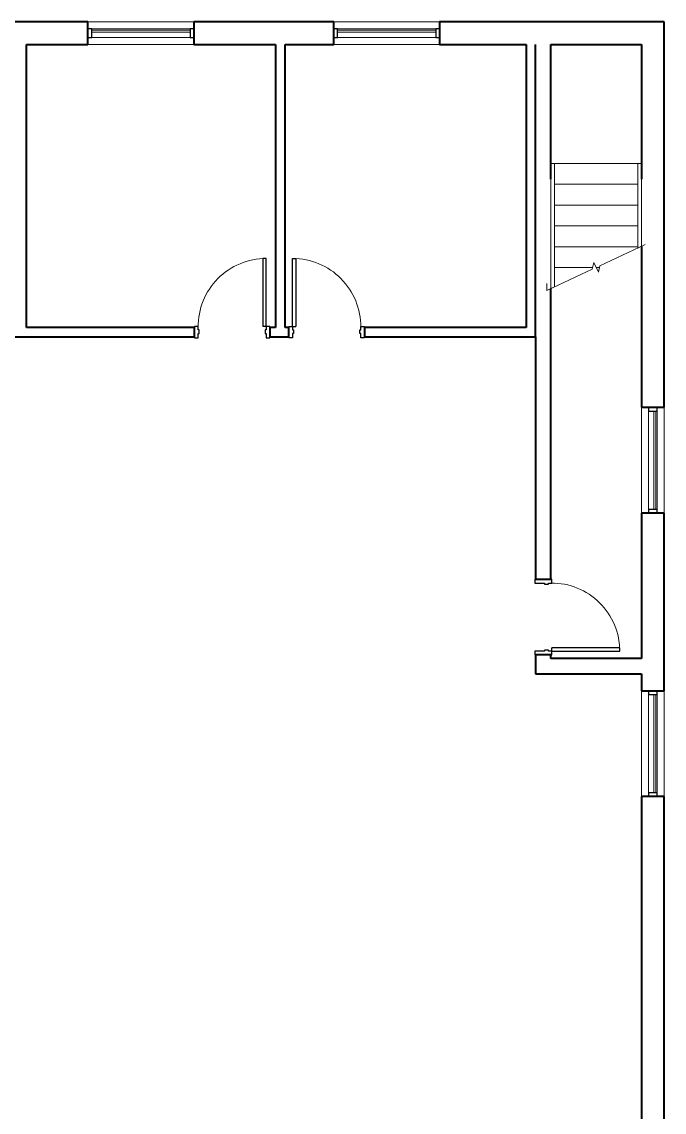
# Model space of a CAD drawing. Header units: inches. Extents: x 279 to 1072, y 42 to 1086.
# Drawn here: x 732 to 1072, y 509 to 1086 of the extents above; entities that cross this region are included whole.
import ezdxf

# ---------------------------------------------------------------- set-up
doc = ezdxf.new("R2010")
doc.units = ezdxf.units.IN
doc.header["$MEASUREMENT"] = 0
for name, color, linetype, lineweight in [('A-DOOR', 31, 'Continuous', 15), ('A-DOOR-FRAM', 31, 'Continuous', 25), ('A-FLOR-HRAL', 11, 'Continuous', 9), ('A-GLAZ-CURT', 52, 'Continuous', 9), ('A-GLAZ-CWMG', 51, 'Continuous', 9), ('A-WALL', 113, 'Continuous', 15), ('I-WALL', 2, 'Continuous', 15), ('S-STRS', 31, 'Continuous', 9), ('S-STRS-MBND', 31, 'Continuous', 9)]:
    doc.layers.add(name, color=color, linetype=linetype, lineweight=lineweight)

# ---------------------------------------------------------------- blocks, each defined once
blk = doc.blocks.new('Door-Single_CE_ - HM Door-2_ HM Frame-5145501-BASEMENT Map Export')
at = {"layer": 'A-DOOR'}
for p, q in [((18, 40.5), (16.25, 40.5)), ((16.25, 40.5), (16.25, 4.5)), ((18, 4.5), (18, 40.5)), ((16.25, 4.5), (18, 4.5))]:
    blk.add_line(p, q, dxfattribs=at)
at = {"layer": 'A-DOOR', "lineweight": 25}
for p, q in [((18, 40.5), (16.25, 40.5)), ((16.25, 40.5), (16.25, 4.5)), ((18, 4.5), (18, 40.5)), ((18, 4.5), (16.25, 4.5))]:
    blk.add_line(p, q, dxfattribs=at)
at = {"layer": 'A-DOOR', "lineweight": 9}
blk.add_arc((18, 4.5), 36, 90, 180.5, dxfattribs=at)
blk.add_arc((18, 4.5), 36, 90, 180.5, dxfattribs=at)
blk.add_arc((18, 4.5), 36, 90, 180.5, dxfattribs=at)
blk.add_arc((18, 4.5), 36, 90, 180.5, dxfattribs=at)
at = {"layer": 'A-DOOR-FRAM'}
for p, q in [((-18, 4.5), (-20, 4.5)), ((-20, 4.5), (-20, -4.5)), ((-18, 2.75), (-18, 4.5)), ((-17.5, 2.75), (-18, 2.75)), ((-18, -4.5), (-18, 0.75)), ((-18, 0.75), (-17.5, 0.75)), ((-17.5, 0.75), (-17.5, 2.75)), ((18, 2.75), (17.5, 2.75)), ((17.5, 2.75), (17.5, 0.75)), ((17.5, 0.75), (18, 0.75)), ((20, 4.5), (18, 4.5)), ((18, 4.5), (18, 2.75)), ((18, 0.75), (18, -4.5)), ((20, -4.5), (20, 4.5)), ((-20, -4.5), (-18, -4.5)), ((18, -4.5), (20, -4.5))]:
    blk.add_line(p, q, dxfattribs=at)
blk = doc.blocks.new('Railing - Railing-5152363-BASEMENT Map Export')
at = {"layer": 'A-FLOR-HRAL'}
for p, q in [((1011.73, 1011.22), (1013.73, 1011.22)), ((1013.73, 1011.22), (1013.73, 945.96)), ((1011.73, 1002.97), (1011.73, 945.03)), ((1011.73, 945.03), (1013.73, 945.96))]:
    blk.add_line(p, q, dxfattribs=at)
blk = doc.blocks.new('Railing - Railing-5152367-BASEMENT Map Export')
at = {"layer": 'A-FLOR-HRAL'}
for p, q in [((1057.73, 1011.22), (1059.73, 1011.22)), ((1057.73, 1011.22), (1057.73, 966.48)), ((1059.73, 1002.97), (1059.73, 967.41)), ((1057.73, 966.48), (1059.73, 967.41))]:
    blk.add_line(p, q, dxfattribs=at)
blk = doc.blocks.new('Door-Single_CE_ - HM Door-2_ HM Frame-5133635-BASEMENT Map Export')
at = {"layer": 'A-DOOR'}
for p, q in [((16.25, -39), (16.25, -3)), ((16.25, -3), (18, -3)), ((18, -3), (18, -39)), ((18, -39), (16.25, -39))]:
    blk.add_line(p, q, dxfattribs=at)
at = {"layer": 'A-DOOR', "lineweight": 25}
for p, q in [((16.25, -39), (16.25, -3)), ((18, -3), (16.25, -3)), ((18, -3), (18, -39)), ((18, -39), (16.25, -39))]:
    blk.add_line(p, q, dxfattribs=at)
at = {"layer": 'A-DOOR', "lineweight": 9}
blk.add_arc((18, -3), 36, 179.5, 270, dxfattribs=at)
blk.add_arc((18, -3), 36, 179.5, 270, dxfattribs=at)
blk.add_arc((18, -3), 36, 179.5, 270, dxfattribs=at)
blk.add_arc((18, -3), 36, 179.5, 270, dxfattribs=at)
at = {"layer": 'A-DOOR-FRAM'}
for p, q in [((-20, 3), (-18, 3)), ((-20, -3), (-20, 3)), ((-18, 3), (-18, 0.75)), ((-18, 0.75), (-17.5, 0.75)), ((-17.5, 0.75), (-17.5, -1.25)), ((17.5, 0.75), (18, 0.75)), ((17.5, -1.25), (17.5, 0.75)), ((18, 3), (20, 3)), ((18, 0.75), (18, 3)), ((20, 3), (20, -3)), ((-18, -3), (-20, -3)), ((-18, -1.25), (-18, -3)), ((-17.5, -1.25), (-18, -1.25)), ((18, -1.25), (17.5, -1.25)), ((18, -3), (18, -1.25)), ((20, -3), (18, -3))]:
    blk.add_line(p, q, dxfattribs=at)
blk = doc.blocks.new('Door-Single_CE_ - HM Door-2_ HM Frame-5134094-BASEMENT Map Export')
at = {"layer": 'A-DOOR'}
for p, q in [((18, 39), (16.25, 39)), ((16.25, 39), (16.25, 3)), ((18, 3), (18, 39)), ((16.25, 3), (18, 3))]:
    blk.add_line(p, q, dxfattribs=at)
at = {"layer": 'A-DOOR', "lineweight": 25}
for p, q in [((18, 39), (16.25, 39)), ((16.25, 39), (16.25, 3)), ((18, 3), (18, 39)), ((18, 3), (16.25, 3))]:
    blk.add_line(p, q, dxfattribs=at)
at = {"layer": 'A-DOOR', "lineweight": 9}
blk.add_arc((18, 3), 36, 90, 180.5, dxfattribs=at)
blk.add_arc((18, 3), 36, 90, 180.5, dxfattribs=at)
blk.add_arc((18, 3), 36, 90, 180.5, dxfattribs=at)
blk.add_arc((18, 3), 36, 90, 180.5, dxfattribs=at)
at = {"layer": 'A-DOOR-FRAM'}
for p, q in [((-18, 3), (-20, 3)), ((-20, 3), (-20, -3)), ((-18, 1.25), (-18, 3)), ((-17.5, 1.25), (-18, 1.25)), ((-17.5, -0.75), (-17.5, 1.25)), ((18, 1.25), (17.5, 1.25)), ((17.5, 1.25), (17.5, -0.75)), ((20, 3), (18, 3)), ((18, 3), (18, 1.25)), ((20, -3), (20, 3)), ((-20, -3), (-18, -3)), ((-18, -3), (-18, -0.75)), ((-18, -0.75), (-17.5, -0.75)), ((17.5, -0.75), (18, -0.75)), ((18, -0.75), (18, -3)), ((18, -3), (20, -3))]:
    blk.add_line(p, q, dxfattribs=at)
blk = doc.blocks.new('System Panel - zGlazed-5173232-BASEMENT Map Export')
at = {"layer": 'A-GLAZ-CURT', "lineweight": 15}
for p, q in [((26, -0.5), (-26, -0.5)), ((-26, -0.5), (-26, -1.5)), ((-26, -1.5), (26, -1.5)), ((26, -1.5), (26, -0.5))]:
    blk.add_line(p, q, dxfattribs=at)
blk = doc.blocks.new('Rectangular Mullion - 4 1_2_ x 2_ Rectangular_CE_-5171393-BASEMENT Map Export')
at = {"layer": 'A-GLAZ-CWMG'}
for p, q in [((898.98, 1082.47), (950.98, 1082.47)), ((898.98, 1077.97), (950.98, 1077.97))]:
    blk.add_line(p, q, dxfattribs=at)
blk = doc.blocks.new('Rectangular Mullion - 4 1_2_ x 2_ Rectangular_CE_-5173235-BASEMENT Map Export')
at = {"layer": 'A-GLAZ-CWMG', "lineweight": 25}
for p, q in [((-2, 2.25), (0, 2.25)), ((-2, -2.25), (-2, 2.25)), ((0, 2.25), (0, -2.25)), ((0, -2.25), (-2, -2.25))]:
    blk.add_line(p, q, dxfattribs=at)
blk = doc.blocks.new('Rectangular Mullion - 4 1_2_ x 2_ Rectangular_CE_-5173236-BASEMENT Map Export')
at = {"layer": 'A-GLAZ-CWMG', "lineweight": 25}
for p, q in [((0, 2.25), (-2, 2.25)), ((-2, 2.25), (-2, -2.25)), ((0, -2.25), (0, 2.25)), ((-2, -2.25), (0, -2.25))]:
    blk.add_line(p, q, dxfattribs=at)
blk = doc.blocks.new('System Panel - zGlazed-5141282-BASEMENT Map Export')
at = {"layer": 'A-GLAZ-CURT', "lineweight": 15}
for p, q in [((26, 1.5), (-26, 1.5)), ((-26, 1.5), (-26, 0.5)), ((-26, 0.5), (26, 0.5)), ((26, 0.5), (26, 1.5))]:
    blk.add_line(p, q, dxfattribs=at)
blk = doc.blocks.new('Rectangular Mullion - 4 1_2_ x 2_ Rectangular_CE_-5128439-BASEMENT Map Export')
at = {"layer": 'A-GLAZ-CWMG'}
for p, q in [((1063.48, 828.22), (1063.48, 880.22)), ((1067.98, 828.22), (1067.98, 880.22))]:
    blk.add_line(p, q, dxfattribs=at)
blk = doc.blocks.new('Rectangular Mullion - 4 1_2_ x 2_ Rectangular_CE_-5141283-BASEMENT Map Export')
at = {"layer": 'A-GLAZ-CWMG', "lineweight": 25}
for p, q in [((-2, 2.25), (0, 2.25)), ((-2, -2.25), (-2, 2.25)), ((0, 2.25), (0, -2.25)), ((0, -2.25), (-2, -2.25))]:
    blk.add_line(p, q, dxfattribs=at)
blk = doc.blocks.new('Rectangular Mullion - 4 1_2_ x 2_ Rectangular_CE_-5141284-BASEMENT Map Export')
at = {"layer": 'A-GLAZ-CWMG', "lineweight": 25}
for p, q in [((0, 2.25), (-2, 2.25)), ((-2, 2.25), (-2, -2.25)), ((0, -2.25), (0, 2.25)), ((-2, -2.25), (0, -2.25))]:
    blk.add_line(p, q, dxfattribs=at)

msp = doc.modelspace()

# ---------------------------------------------------------------- linework, layer by layer
at = {"layer": 'A-WALL', "lineweight": 40}
for p, q in [((766.98, 1086.22), (684.98, 1086.22)), ((766.98, 1074.22), (766.98, 1086.22)), ((896.98, 1086.22), (822.98, 1086.22)), ((822.98, 1086.22), (822.98, 1074.22)), ((896.98, 1074.22), (896.98, 1086.22)), ((1071.73, 1086.22), (952.98, 1086.22)), ((952.98, 1086.22), (952.98, 1074.22)), ((1071.73, 882.22), (1071.73, 1086.22)), ((734.48, 1074.22), (766.98, 1074.22)), ((822.98, 1074.22), (866.23, 1074.22)), ((871.23, 1074.22), (896.98, 1074.22)), ((952.98, 1074.22), (998.73, 1074.22)), ((1011.73, 1074.22), (1059.73, 1074.22)), ((1011.73, 1002.95), (1011.73, 1074.22)), ((1059.73, 1074.22), (1059.73, 1002.95)), ((1059.73, 967.41), (1059.73, 882.22)), ((1011.73, 791.22), (1011.73, 945.03)), ((1003.73, 919.47), (1003.73, 791.22)), ((1059.73, 882.22), (1071.73, 882.22)), ((1059.73, 826.22), (1059.73, 749.22)), ((1071.73, 826.22), (1059.73, 826.22)), ((1071.73, 732.22), (1071.73, 826.22)), ((1003.73, 791.22), (1011.73, 791.22)), ((1003.73, 751.22), (1003.73, 741.22)), ((1011.73, 751.22), (1003.73, 751.22)), ((1011.73, 749.22), (1011.73, 751.22)), ((1059.73, 749.22), (1011.73, 749.22)), ((1003.73, 741.22), (1059.73, 741.22)), ((1059.73, 741.22), (1059.73, 732.22)), ((1059.73, 732.22), (1071.73, 732.22)), ((1059.73, 676.22), (1059.73, 452.22)), ((1071.73, 676.22), (1059.73, 676.22)), ((1071.73, 452.22), (1071.73, 676.22))]:
    msp.add_line(p, q, dxfattribs=at)
at = {"layer": 'A-WALL'}
for p, q in [((766.98, 1086.22), (822.98, 1086.22)), ((896.98, 1086.22), (952.98, 1086.22)), ((822.98, 1074.22), (766.98, 1074.22)), ((952.98, 1074.22), (896.98, 1074.22)), ((1059.73, 826.22), (1059.73, 882.22)), ((1071.73, 882.22), (1071.73, 826.22)), ((1059.73, 676.22), (1059.73, 732.22)), ((1071.73, 732.22), (1071.73, 676.22))]:
    msp.add_line(p, q, dxfattribs=at)
at = {"layer": 'I-WALL', "lineweight": 40}
for p, q in [((734.48, 924.47), (734.48, 1074.22)), ((866.23, 1074.22), (866.23, 924.47)), ((871.23, 924.47), (871.23, 1074.22)), ((998.73, 1074.22), (998.73, 924.47)), ((1003.73, 919.47), (1003.73, 1074.22)), ((823.23, 924.47), (734.48, 924.47)), ((823.23, 919.47), (823.23, 924.47)), ((866.23, 924.47), (863.23, 924.47)), ((863.23, 924.47), (863.23, 919.47)), ((873.23, 924.47), (871.23, 924.47)), ((873.23, 919.47), (873.23, 924.47)), ((998.73, 924.47), (913.23, 924.47)), ((913.23, 924.47), (913.23, 919.47)), ((638.73, 919.47), (823.23, 919.47)), ((863.23, 919.47), (873.23, 919.47)), ((913.23, 919.47), (1003.73, 919.47))]:
    msp.add_line(p, q, dxfattribs=at)
at = {"layer": 'S-STRS'}
for p, q in [((1057.73, 1011.22), (1013.73, 1011.22)), ((1057.73, 1000.22), (1013.73, 1000.22)), ((1057.73, 989.22), (1013.73, 989.22)), ((1057.73, 978.22), (1013.73, 978.22)), ((1057.73, 967.22), (1013.73, 967.22)), ((1033.92, 956.22), (1013.73, 956.22)), ((1037.54, 956.22), (1035.73, 956.22)), ((1009.73, 947.72), (1009.73, 944.1))]:
    msp.add_line(p, q, dxfattribs=at)
at = {"layer": 'S-STRS-MBND'}
for p, q in [((1037.77, 957.17), (1061.73, 968.35)), ((1033.69, 955.27), (1034.54, 958.77)), ((1034.54, 958.77), (1036.92, 953.67)), ((1009.73, 944.1), (1033.69, 955.27)), ((1036.92, 953.67), (1037.77, 957.17))]:
    msp.add_line(p, q, dxfattribs=at)

# ---------------------------------------------------------------- block references
at = {"layer": 'A-DOOR', "lineweight": 9}
msp.add_blockref('Door-Single_CE_ - HM Door-2_ HM Frame-5134094-BASEMENT Map Export', (843.23, 921.97), dxfattribs=at)
for name, p, rotation in [('Door-Single_CE_ - HM Door-2_ HM Frame-5133635-BASEMENT Map Export', (893.23, 921.97), 180), ('Door-Single_CE_ - HM Door-2_ HM Frame-5145501-BASEMENT Map Export', (1007.73, 771.22), 269.9999999999999)]:
    msp.add_blockref(name, p, dxfattribs=dict(at, rotation=rotation))
at = {"layer": 'A-FLOR-HRAL'}
for name in ['Railing - Railing-5152363-BASEMENT Map Export', 'Railing - Railing-5152367-BASEMENT Map Export']:
    msp.add_blockref(name, (0, 0), dxfattribs=at)
at = {"layer": 'A-GLAZ-CURT'}
for name, p, rotation in [('System Panel - zGlazed-5173232-BASEMENT Map Export', (794.98, 1080.22), 180), ('System Panel - zGlazed-5173232-BASEMENT Map Export', (924.98, 1080.22), 180), ('System Panel - zGlazed-5141282-BASEMENT Map Export', (1065.73, 854.22), 270.0000000000001), ('System Panel - zGlazed-5141282-BASEMENT Map Export', (1065.73, 704.22), 270.0000000000001)]:
    msp.add_blockref(name, p, dxfattribs=dict(at, rotation=rotation))
at = {"layer": 'A-GLAZ-CWMG', "extrusion": (0, 0, -1)}
for p in [(-766.98, 1080.22), (-896.98, 1080.22)]:
    msp.add_blockref('Rectangular Mullion - 4 1_2_ x 2_ Rectangular_CE_-5173235-BASEMENT Map Export', p, dxfattribs=at)
at = {"layer": 'A-GLAZ-CWMG'}
for name, p in [('Rectangular Mullion - 4 1_2_ x 2_ Rectangular_CE_-5171393-BASEMENT Map Export', (-130, 0)), ('Rectangular Mullion - 4 1_2_ x 2_ Rectangular_CE_-5173236-BASEMENT Map Export', (822.98, 1080.22)), ('Rectangular Mullion - 4 1_2_ x 2_ Rectangular_CE_-5171393-BASEMENT Map Export', (0, 0)), ('Rectangular Mullion - 4 1_2_ x 2_ Rectangular_CE_-5173236-BASEMENT Map Export', (952.98, 1080.22)), ('Rectangular Mullion - 4 1_2_ x 2_ Rectangular_CE_-5128439-BASEMENT Map Export', (0, 0)), ('Rectangular Mullion - 4 1_2_ x 2_ Rectangular_CE_-5128439-BASEMENT Map Export', (0, -150))]:
    msp.add_blockref(name, p, dxfattribs=at)
at = {"layer": 'A-GLAZ-CWMG', "rotation": 90.0000000000001}
for p in [(1065.73, 882.22), (1065.73, 732.22)]:
    msp.add_blockref('Rectangular Mullion - 4 1_2_ x 2_ Rectangular_CE_-5141284-BASEMENT Map Export', p, dxfattribs=at)
at = {"layer": 'A-GLAZ-CWMG', "extrusion": (0, 0, -1), "rotation": 269.9999999999999}
for p in [(-1065.73, 826.22), (-1065.73, 676.22)]:
    msp.add_blockref('Rectangular Mullion - 4 1_2_ x 2_ Rectangular_CE_-5141283-BASEMENT Map Export', p, dxfattribs=at)

doc.saveas('drawing.dxf')
